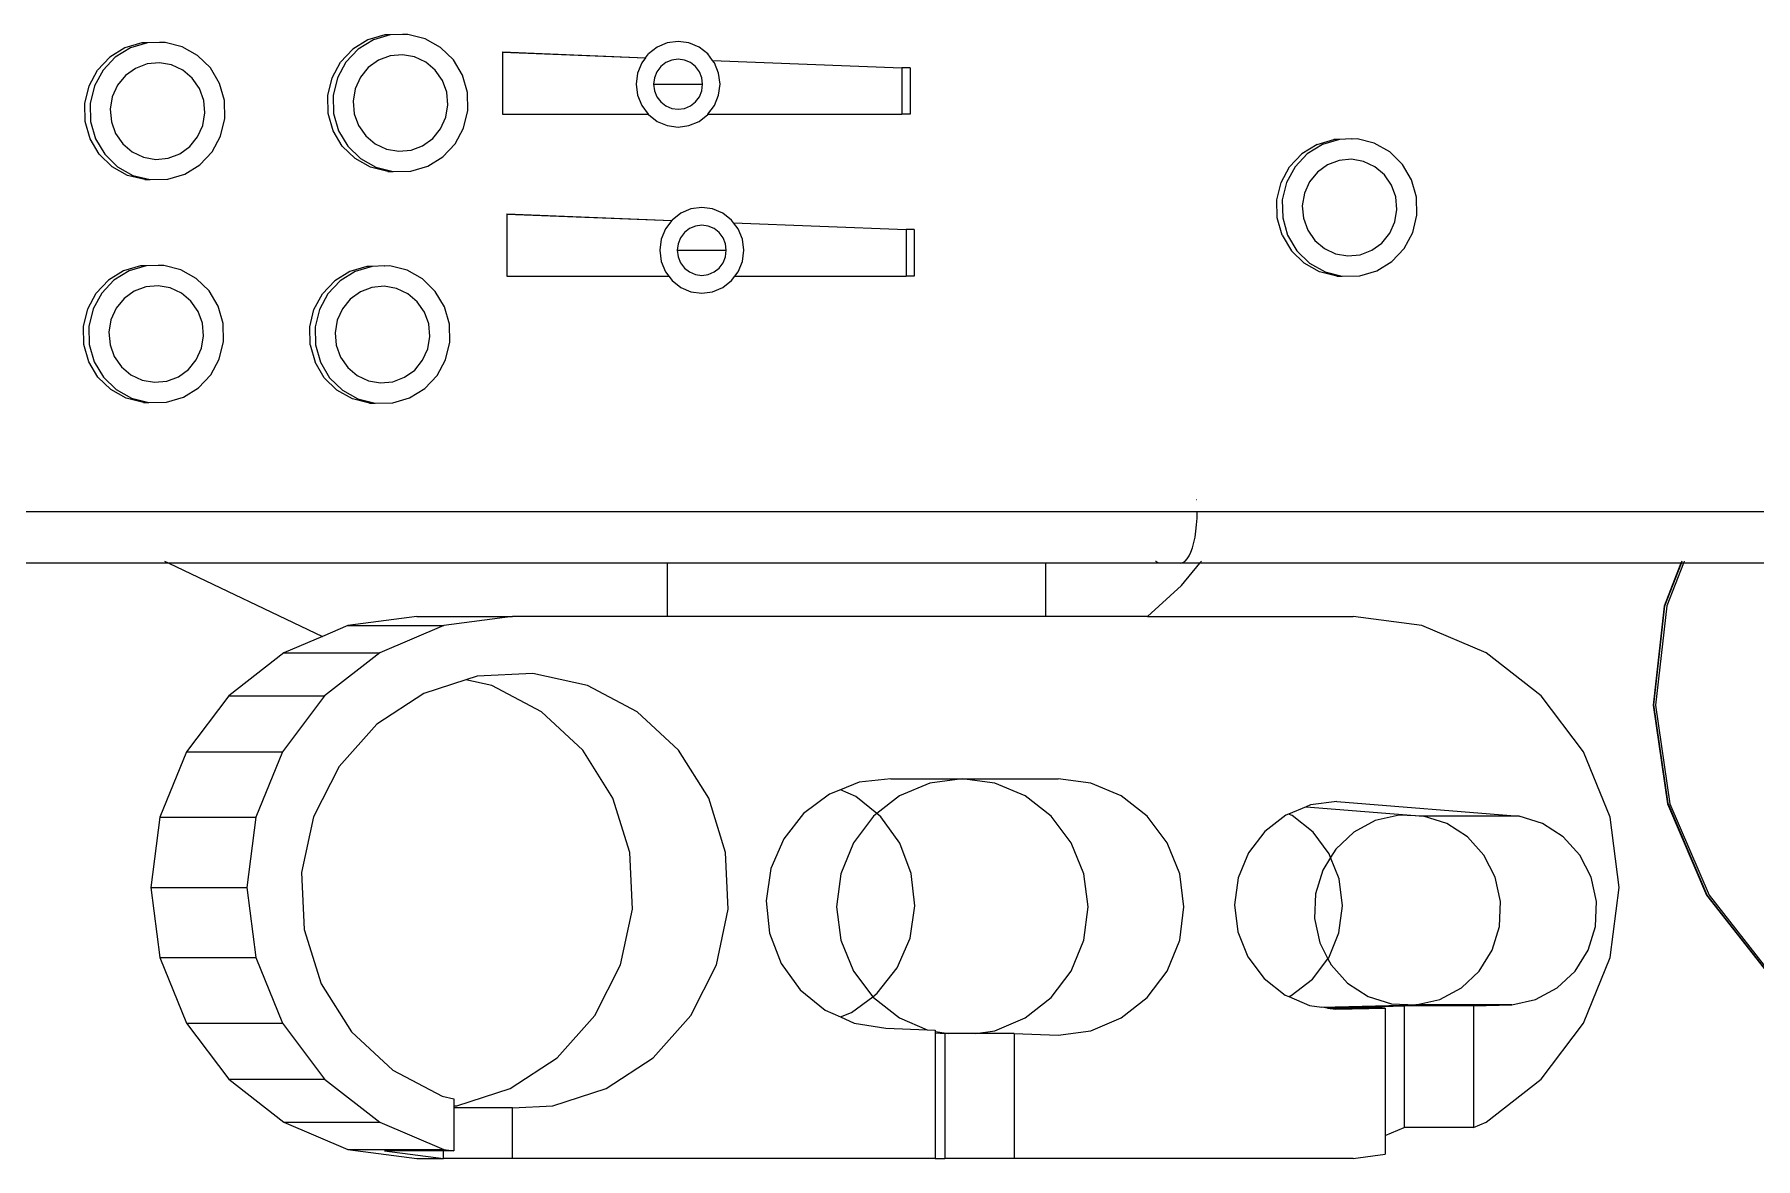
# Model space of a CAD drawing. Header units: millimetres. Extents: x 1380494 to 2061523, y -305664 to -174999.
# Drawn here: x 2014084.4 to 2014307.7, y -276721.2 to -276575.3 of the extents above; entities that cross this region are included whole.
import ezdxf

# ---------------------------------------------------------------- set-up
doc = ezdxf.new("R2010")
doc.units = ezdxf.units.MM
doc.header["$LTSCALE"] = 600
doc.header["$MEASUREMENT"] = 0
doc.layers.add('medical equipment', color=171, linetype='Continuous', lineweight=25)

msp = doc.modelspace()

# ---------------------------------------------------------------- linework, layer by layer
at = {"layer": 'medical equipment'}
for p, q in [((2014098.385, -276576.4175), (2014096.1836, -276577.0689)), ((2014099.0875, -276576.4175), (2014096.8861, -276577.0689)), ((2014099.0875, -276576.4175), (2014098.385, -276576.4175)), ((2014100.6768, -276576.3692), (2014099.0875, -276576.4175)), ((2014100.7311, -276576.3829), (2014100.6768, -276576.3692)), ((2014101.3792, -276576.3692), (2014100.7311, -276576.3829)), ((2014103.6051, -276576.9275), (2014101.3792, -276576.3692)), ((2014127.6992, -276576.0216), (2014125.7381, -276577.2319)), ((2014128.4016, -276576.0216), (2014126.4406, -276577.2319)), ((2014129.9006, -276575.3701), (2014127.6992, -276576.0216)), ((2014130.6031, -276575.3701), (2014128.4016, -276576.0216)), ((2014130.6031, -276575.3701), (2014129.9006, -276575.3701)), ((2014132.1923, -276575.3219), (2014130.6031, -276575.3701)), ((2014132.2467, -276575.3355), (2014132.1923, -276575.3219)), ((2014132.8948, -276575.3219), (2014132.2467, -276575.3355)), ((2014135.1207, -276575.8802), (2014132.8948, -276575.3219)), ((2014137.129, -276577.007), (2014135.1207, -276575.8802)), ((2014166.5164, -276576.4206), (2014165.202, -276576.9758)), ((2014167.9269, -276576.2312), (2014166.5164, -276576.4206)), ((2014169.3374, -276576.4206), (2014167.9269, -276576.2312)), ((2014170.6518, -276576.9758), (2014169.3374, -276576.4206)), ((2014092.6355, -276579.9659), (2014094.2226, -276578.2793)), ((2014094.925, -276578.2793), (2014093.338, -276579.9659)), ((2014096.1836, -276577.0689), (2014094.2226, -276578.2793)), ((2014096.8861, -276577.0689), (2014094.925, -276578.2793)), ((2014100.6479, -276579.0058), (2014099.0503, -276579.1572)), ((2014102.2296, -276579.2813), (2014100.6479, -276579.0058)), ((2014105.6135, -276578.0543), (2014103.6051, -276576.9275)), ((2014107.2674, -276579.6728), (2014105.6135, -276578.0543)), ((2014123.0462, -276580.9667), (2014124.1511, -276578.9186)), ((2014124.8535, -276578.9186), (2014123.7486, -276580.9667)), ((2014124.1511, -276578.9186), (2014125.7381, -276577.2319)), ((2014126.4406, -276577.2319), (2014124.8535, -276578.9186)), ((2014129.061, -276578.6778), (2014127.7516, -276579.6236)), ((2014130.5658, -276578.1099), (2014129.061, -276578.6778)), ((2014132.1635, -276577.9584), (2014130.5658, -276578.1099)), ((2014133.7452, -276578.2339), (2014132.1635, -276577.9584)), ((2014135.203, -276578.9174), (2014133.7452, -276578.2339)), ((2014136.4377, -276579.9625), (2014135.203, -276578.9174)), ((2014138.783, -276578.6255), (2014137.129, -276577.007)), ((2014139.9698, -276580.6254), (2014138.783, -276578.6255)), ((2014145.1729, -276577.6016), (2014145.1729, -276577.6426)), ((2014145.1729, -276577.6016), (2014163.6961, -276578.3604)), ((2014145.1729, -276577.6426), (2014163.6961, -276578.3604)), ((2014145.1729, -276577.6426), (2014145.1729, -276585.6931)), ((2014163.2072, -276579.0101), (2014162.6627, -276580.3506)), ((2014163.6961, -276578.3604), (2014163.2072, -276579.0101)), ((2014163.6961, -276578.3604), (2014164.0733, -276577.8591)), ((2014165.202, -276576.9758), (2014164.0733, -276577.8591)), ((2014166.3344, -276578.9762), (2014165.6748, -276579.4923)), ((2014167.1026, -276578.6517), (2014166.3344, -276578.9762)), ((2014167.9269, -276578.541), (2014167.1026, -276578.6517)), ((2014168.7512, -276578.6517), (2014167.9269, -276578.541)), ((2014169.5194, -276578.9762), (2014168.7512, -276578.6517)), ((2014170.179, -276579.4923), (2014169.5194, -276578.9762)), ((2014171.7806, -276577.8591), (2014170.6518, -276576.9758)), ((2014172.4119, -276578.6981), (2014171.7806, -276577.8591)), ((2014172.4119, -276578.6981), (2014196.9726, -276579.6499)), ((2014172.6466, -276579.0101), (2014172.4119, -276578.6981)), ((2014173.1911, -276580.3506), (2014172.6466, -276579.0101)), ((2014091.5306, -276582.0141), (2014092.6355, -276579.9659)), ((2014093.338, -276579.9659), (2014092.233, -276582.0141)), ((2014096.2361, -276580.6709), (2014095.2113, -276581.9301)), ((2014097.5454, -276579.7252), (2014096.2361, -276580.6709)), ((2014099.0503, -276579.1572), (2014097.5454, -276579.7252)), ((2014103.6875, -276579.9648), (2014102.2296, -276579.2813)), ((2014104.9222, -276581.0098), (2014103.6875, -276579.9648)), ((2014105.8496, -276582.3452), (2014104.9222, -276581.0098)), ((2014108.4542, -276581.6727), (2014107.2674, -276579.6728)), ((2014122.4987, -276583.2367), (2014123.0462, -276580.9667)), ((2014123.7486, -276580.9667), (2014123.2011, -276583.2367)), ((2014126.7269, -276580.8827), (2014126.0566, -276582.3695)), ((2014127.7516, -276579.6236), (2014126.7269, -276580.8827)), ((2014137.3651, -276581.2978), (2014136.4377, -276579.9625)), ((2014137.9221, -276582.8324), (2014137.3651, -276581.2978)), ((2014140.6086, -276582.8704), (2014139.9698, -276580.6254)), ((2014162.6627, -276580.3506), (2014162.477, -276581.7891)), ((2014164.8504, -276580.9484), (2014164.7419, -276581.7891)), ((2014165.1686, -276580.165), (2014164.8504, -276580.9484)), ((2014165.6748, -276579.4923), (2014165.1686, -276580.165)), ((2014170.6852, -276580.165), (2014170.179, -276579.4923)), ((2014171.0034, -276580.9484), (2014170.6852, -276580.165)), ((2014171.1119, -276581.7891), (2014171.0034, -276580.9484)), ((2014173.3768, -276581.7891), (2014173.1911, -276580.3506)), ((2014196.9726, -276579.6499), (2014196.9726, -276585.6931)), ((2014198.0306, -276579.6499), (2014196.9726, -276579.6499)), ((2014198.0306, -276579.6499), (2014198.0306, -276585.6931)), ((2014090.9831, -276584.284), (2014091.5306, -276582.0141)), ((2014092.233, -276582.0141), (2014091.6856, -276584.284)), ((2014094.5411, -276583.4168), (2014094.2709, -276585.0298)), ((2014095.2113, -276581.9301), (2014094.5411, -276583.4168)), ((2014106.4065, -276583.8798), (2014105.8496, -276582.3452)), ((2014109.093, -276583.9177), (2014108.4542, -276581.6727)), ((2014122.546, -276585.5738), (2014122.4987, -276583.2367)), ((2014123.2011, -276583.2367), (2014123.2484, -276585.5738)), ((2014126.0566, -276582.3695), (2014125.7865, -276583.9825)), ((2014138.0705, -276584.4617), (2014137.9221, -276582.8324)), ((2014140.6559, -276585.2075), (2014140.6086, -276582.8704)), ((2014162.477, -276581.7891), (2014162.6627, -276583.2275)), ((2014162.6627, -276583.2275), (2014163.2072, -276584.568)), ((2014164.7419, -276581.7891), (2014164.8504, -276582.6297)), ((2014164.7419, -276581.7891), (2014171.1119, -276581.7891)), ((2014164.8504, -276582.6297), (2014165.1686, -276583.4131)), ((2014165.1686, -276583.4131), (2014165.6748, -276584.0858)), ((2014170.179, -276584.0858), (2014170.6852, -276583.4131)), ((2014170.6852, -276583.4131), (2014171.0034, -276582.6297)), ((2014171.0034, -276582.6297), (2014171.1119, -276581.7891)), ((2014172.6466, -276584.568), (2014173.1911, -276583.2275)), ((2014173.1911, -276583.2275), (2014173.3768, -276581.7891)), ((2014091.0304, -276586.6212), (2014090.9831, -276584.284)), ((2014091.6856, -276584.284), (2014091.7329, -276586.6212)), ((2014094.2709, -276585.0298), (2014094.4194, -276586.6591)), ((2014106.2849, -276587.1221), (2014106.555, -276585.5091)), ((2014106.555, -276585.5091), (2014106.4065, -276583.8798)), ((2014109.1403, -276586.2549), (2014109.093, -276583.9177)), ((2014123.1848, -276587.8188), (2014122.546, -276585.5738)), ((2014123.2484, -276585.5738), (2014123.8873, -276587.8188)), ((2014125.7865, -276583.9825), (2014125.935, -276585.6118)), ((2014125.935, -276585.6118), (2014126.4919, -276587.1464)), ((2014137.8004, -276586.0747), (2014138.0705, -276584.4617)), ((2014140.1084, -276587.4775), (2014140.6559, -276585.2075)), ((2014145.1729, -276585.6931), (2014164.0537, -276585.6931)), ((2014163.2072, -276584.568), (2014164.0537, -276585.6931)), ((2014164.0537, -276585.6931), (2014164.0733, -276585.719)), ((2014164.0733, -276585.719), (2014165.202, -276586.6023)), ((2014165.6748, -276584.0858), (2014166.3344, -276584.602)), ((2014166.3344, -276584.602), (2014167.1026, -276584.9264)), ((2014167.1026, -276584.9264), (2014167.9269, -276585.0371)), ((2014167.9269, -276585.0371), (2014168.7512, -276584.9264)), ((2014168.7512, -276584.9264), (2014169.5194, -276584.602)), ((2014169.5194, -276584.602), (2014170.179, -276584.0858)), ((2014170.6518, -276586.6023), (2014171.7806, -276585.719)), ((2014171.7806, -276585.719), (2014171.8001, -276585.6931)), ((2014171.8001, -276585.6931), (2014172.6466, -276584.568)), ((2014171.8001, -276585.6931), (2014196.9726, -276585.6931)), ((2014198.0306, -276585.6931), (2014196.9726, -276585.6931)), ((2014091.6692, -276588.8662), (2014091.0304, -276586.6212)), ((2014091.7329, -276586.6212), (2014092.3717, -276588.8662)), ((2014094.4194, -276586.6591), (2014094.9763, -276588.1937)), ((2014105.6146, -276588.6088), (2014106.2849, -276587.1221)), ((2014108.5929, -276588.5248), (2014109.1403, -276586.2549)), ((2014124.3716, -276589.8187), (2014123.1848, -276587.8188)), ((2014123.8873, -276587.8188), (2014125.0741, -276589.8187)), ((2014126.4919, -276587.1464), (2014127.4193, -276588.4817)), ((2014136.1054, -276588.8206), (2014137.1302, -276587.5614)), ((2014137.1302, -276587.5614), (2014137.8004, -276586.0747)), ((2014139.0035, -276589.5256), (2014140.1084, -276587.4775)), ((2014165.202, -276586.6023), (2014166.5164, -276587.1575)), ((2014166.5164, -276587.1575), (2014167.9269, -276587.3469)), ((2014167.9269, -276587.3469), (2014169.3374, -276587.1575)), ((2014169.3374, -276587.1575), (2014170.6518, -276586.6023)), ((2014092.856, -276590.8661), (2014091.6692, -276588.8662)), ((2014092.3717, -276588.8662), (2014093.5585, -276590.8661)), ((2014094.9763, -276588.1937), (2014095.9037, -276589.5291)), ((2014095.9037, -276589.5291), (2014097.1385, -276590.5741)), ((2014103.2805, -276590.8137), (2014104.5899, -276589.868)), ((2014104.5899, -276589.868), (2014105.6146, -276588.6088)), ((2014107.488, -276590.5729), (2014108.5929, -276588.5248)), ((2014126.0256, -276591.4372), (2014124.3716, -276589.8187)), ((2014125.0741, -276589.8187), (2014126.728, -276591.4372)), ((2014127.4193, -276588.4817), (2014128.654, -276589.5267)), ((2014128.654, -276589.5267), (2014130.1119, -276590.2103)), ((2014130.1119, -276590.2103), (2014131.6935, -276590.4857)), ((2014133.2912, -276590.3343), (2014134.796, -276589.7664)), ((2014134.796, -276589.7664), (2014136.1054, -276588.8206)), ((2014137.4165, -276591.2123), (2014139.0035, -276589.5256)), ((2014250.8024, -276589.5913), (2014248.8413, -276590.8017)), ((2014251.5048, -276589.5913), (2014249.5438, -276590.8017)), ((2014250.8024, -276589.5913), (2014253.0038, -276588.9399)), ((2014253.7062, -276588.9399), (2014251.5048, -276589.5913)), ((2014253.7062, -276588.9399), (2014253.0038, -276588.9399)), ((2014255.2955, -276588.8916), (2014253.7062, -276588.9399)), ((2014255.3499, -276588.9053), (2014255.2955, -276588.8916)), ((2014255.998, -276588.8916), (2014255.3499, -276588.9053)), ((2014258.2239, -276589.4499), (2014255.998, -276588.8916)), ((2014260.2322, -276590.5767), (2014258.2239, -276589.4499)), ((2014094.51, -276592.4846), (2014092.856, -276590.8661)), ((2014093.5585, -276590.8661), (2014095.2124, -276592.4846)), ((2014096.5183, -276593.6114), (2014094.51, -276592.4846)), ((2014095.2124, -276592.4846), (2014097.2208, -276593.6114)), ((2014097.1385, -276590.5741), (2014098.5963, -276591.2576)), ((2014098.5963, -276591.2576), (2014100.178, -276591.5331)), ((2014100.178, -276591.5331), (2014101.7756, -276591.3817)), ((2014101.7756, -276591.3817), (2014103.2805, -276590.8137)), ((2014103.9398, -276593.47), (2014105.9009, -276592.2596)), ((2014105.9009, -276592.2596), (2014107.488, -276590.5729)), ((2014128.0339, -276592.564), (2014126.0256, -276591.4372)), ((2014126.728, -276591.4372), (2014128.7364, -276592.564)), ((2014131.6935, -276590.4857), (2014133.2912, -276590.3343)), ((2014133.254, -276593.0741), (2014135.4554, -276592.4226)), ((2014135.4554, -276592.4226), (2014137.4165, -276591.2123)), ((2014246.1493, -276594.5365), (2014247.2542, -276592.4884)), ((2014247.9567, -276592.4884), (2014246.8518, -276594.5365)), ((2014247.2542, -276592.4884), (2014248.8413, -276590.8017)), ((2014249.5438, -276590.8017), (2014247.9567, -276592.4884)), ((2014252.1642, -276592.2476), (2014250.8548, -276593.1933)), ((2014253.669, -276591.6796), (2014252.1642, -276592.2476)), ((2014255.2667, -276591.5282), (2014253.669, -276591.6796)), ((2014256.8483, -276591.8037), (2014255.2667, -276591.5282)), ((2014258.3062, -276592.4872), (2014256.8483, -276591.8037)), ((2014259.5409, -276593.5322), (2014258.3062, -276592.4872)), ((2014261.8861, -276592.1952), (2014260.2322, -276590.5767)), ((2014263.073, -276594.1951), (2014261.8861, -276592.1952)), ((2014098.7442, -276594.1697), (2014096.5183, -276593.6114)), ((2014097.2208, -276593.6114), (2014099.4467, -276594.1697)), ((2014098.7442, -276594.1697), (2014099.4467, -276594.1697)), ((2014099.4467, -276594.1697), (2014101.7384, -276594.1214)), ((2014101.7384, -276594.1214), (2014103.9398, -276593.47)), ((2014130.2598, -276593.1223), (2014128.0339, -276592.564)), ((2014128.7364, -276592.564), (2014130.9623, -276593.1223)), ((2014130.2598, -276593.1223), (2014130.9623, -276593.1223)), ((2014130.9623, -276593.1223), (2014133.254, -276593.0741)), ((2014245.6019, -276596.8064), (2014246.1493, -276594.5365)), ((2014246.8518, -276594.5365), (2014246.3043, -276596.8064)), ((2014249.8301, -276594.4525), (2014249.1598, -276595.9392)), ((2014250.8548, -276593.1933), (2014249.8301, -276594.4525)), ((2014260.4683, -276594.8676), (2014259.5409, -276593.5322)), ((2014263.7118, -276596.4401), (2014263.073, -276594.1951)), ((2014245.6492, -276599.1436), (2014245.6019, -276596.8064)), ((2014246.3043, -276596.8064), (2014246.3516, -276599.1436)), ((2014249.1598, -276595.9392), (2014248.8897, -276597.5522)), ((2014261.0252, -276596.4022), (2014260.4683, -276594.8676)), ((2014261.1737, -276598.0315), (2014261.0252, -276596.4022)), ((2014263.7591, -276598.7773), (2014263.7118, -276596.4401)), ((2014145.6987, -276598.6036), (2014167.0997, -276599.474)), ((2014145.6987, -276598.6036), (2014145.6987, -276598.6446)), ((2014145.6987, -276598.6446), (2014167.0997, -276599.474)), ((2014145.6987, -276598.6446), (2014145.6987, -276606.6951)), ((2014168.2768, -276598.5264), (2014167.1481, -276599.4096)), ((2014169.5912, -276597.9712), (2014168.2768, -276598.5264)), ((2014171.0018, -276597.7818), (2014169.5912, -276597.9712)), ((2014172.4123, -276597.9712), (2014171.0018, -276597.7818)), ((2014173.7267, -276598.5264), (2014172.4123, -276597.9712)), ((2014174.8554, -276599.4096), (2014173.7267, -276598.5264)), ((2014246.288, -276601.3886), (2014245.6492, -276599.1436)), ((2014246.3516, -276599.1436), (2014246.9904, -276601.3886)), ((2014248.8897, -276597.5522), (2014249.0382, -276599.1815)), ((2014249.0382, -276599.1815), (2014249.5951, -276600.7161)), ((2014260.9036, -276599.6445), (2014261.1737, -276598.0315)), ((2014263.2116, -276601.0472), (2014263.7591, -276598.7773)), ((2014166.282, -276600.5607), (2014165.7376, -276601.9011)), ((2014167.0997, -276599.474), (2014166.282, -276600.5607)), ((2014167.0997, -276599.474), (2014167.1481, -276599.4096)), ((2014168.7496, -276601.0429), (2014168.2435, -276601.7156)), ((2014169.4093, -276600.5267), (2014168.7496, -276601.0429)), ((2014170.1774, -276600.2022), (2014169.4093, -276600.5267)), ((2014171.0018, -276600.0915), (2014170.1774, -276600.2022)), ((2014171.8261, -276600.2022), (2014171.0018, -276600.0915)), ((2014172.5942, -276600.5267), (2014171.8261, -276600.2022)), ((2014173.2539, -276601.0429), (2014172.5942, -276600.5267)), ((2014173.76, -276601.7156), (2014173.2539, -276601.0429)), ((2014175.1382, -276599.7855), (2014174.8554, -276599.4096)), ((2014175.1382, -276599.7855), (2014197.4985, -276600.652)), ((2014175.7215, -276600.5607), (2014175.1382, -276599.7855)), ((2014176.2659, -276601.9011), (2014175.7215, -276600.5607)), ((2014197.4985, -276600.652), (2014197.4985, -276606.6951)), ((2014198.5564, -276600.652), (2014197.4985, -276600.652)), ((2014198.5564, -276600.652), (2014198.5564, -276606.6951)), ((2014246.288, -276601.3886), (2014247.4748, -276603.3885)), ((2014246.9904, -276601.3886), (2014248.1773, -276603.3885)), ((2014249.5951, -276600.7161), (2014250.5225, -276602.0515)), ((2014259.2086, -276602.3904), (2014260.2333, -276601.1312)), ((2014260.2333, -276601.1312), (2014260.9036, -276599.6445)), ((2014262.1067, -276603.0953), (2014263.2116, -276601.0472)), ((2014165.7376, -276601.9011), (2014165.5519, -276603.3396)), ((2014165.5519, -276603.3396), (2014165.7376, -276604.7781)), ((2014167.9253, -276602.4989), (2014167.8168, -276603.3396)), ((2014167.8168, -276603.3396), (2014167.9253, -276604.1802)), ((2014167.8168, -276603.3396), (2014174.1867, -276603.3396)), ((2014168.2435, -276601.7156), (2014167.9253, -276602.4989)), ((2014174.0782, -276602.4989), (2014173.76, -276601.7156)), ((2014174.1867, -276603.3396), (2014174.0782, -276602.4989)), ((2014174.0782, -276604.1802), (2014174.1867, -276603.3396)), ((2014176.4516, -276603.3396), (2014176.2659, -276601.9011)), ((2014176.2659, -276604.7781), (2014176.4516, -276603.3396)), ((2014249.1287, -276605.007), (2014247.4748, -276603.3885)), ((2014248.1773, -276603.3885), (2014249.8312, -276605.007)), ((2014250.5225, -276602.0515), (2014251.7572, -276603.0965)), ((2014251.7572, -276603.0965), (2014253.2151, -276603.78)), ((2014256.3944, -276603.9041), (2014257.8992, -276603.3361)), ((2014257.8992, -276603.3361), (2014259.2086, -276602.3904)), ((2014260.5196, -276604.782), (2014262.1067, -276603.0953)), ((2014098.2121, -276605.3448), (2014096.0106, -276605.9962)), ((2014098.9145, -276605.3448), (2014096.7131, -276605.9962)), ((2014098.9145, -276605.3448), (2014098.2121, -276605.3448)), ((2014100.5038, -276605.2965), (2014098.9145, -276605.3448)), ((2014100.5582, -276605.3102), (2014100.5038, -276605.2965)), ((2014101.2063, -276605.2965), (2014100.5582, -276605.3102)), ((2014103.4321, -276605.8548), (2014101.2063, -276605.2965)), ((2014105.4405, -276606.9816), (2014103.4321, -276605.8548)), ((2014127.5579, -276605.4221), (2014125.3565, -276606.0736)), ((2014128.2604, -276605.4221), (2014126.059, -276606.0736)), ((2014128.2604, -276605.4221), (2014127.5579, -276605.4221)), ((2014129.8497, -276605.3739), (2014128.2604, -276605.4221)), ((2014129.904, -276605.3876), (2014129.8497, -276605.3739)), ((2014130.5521, -276605.3739), (2014129.904, -276605.3876)), ((2014132.778, -276605.9322), (2014130.5521, -276605.3739)), ((2014165.7376, -276604.7781), (2014166.282, -276606.1185)), ((2014167.9253, -276604.1802), (2014168.2435, -276604.9636)), ((2014168.2435, -276604.9636), (2014168.7496, -276605.6363)), ((2014168.7496, -276605.6363), (2014169.4093, -276606.1525)), ((2014172.5942, -276606.1525), (2014173.2539, -276605.6363)), ((2014173.2539, -276605.6363), (2014173.76, -276604.9636)), ((2014173.76, -276604.9636), (2014174.0782, -276604.1802)), ((2014175.7215, -276606.1185), (2014176.2659, -276604.7781)), ((2014251.1371, -276606.1338), (2014249.1287, -276605.007)), ((2014249.8312, -276605.007), (2014251.8395, -276606.1338)), ((2014253.2151, -276603.78), (2014254.7967, -276604.0555)), ((2014254.7967, -276604.0555), (2014256.3944, -276603.9041)), ((2014258.5586, -276605.9924), (2014260.5196, -276604.782)), ((2014092.4625, -276608.8933), (2014094.0496, -276607.2066)), ((2014094.752, -276607.2066), (2014093.165, -276608.8933)), ((2014096.0106, -276605.9962), (2014094.0496, -276607.2066)), ((2014096.7131, -276605.9962), (2014094.752, -276607.2066)), ((2014098.8773, -276608.0845), (2014097.3725, -276608.6525)), ((2014100.475, -276607.9331), (2014098.8773, -276608.0845)), ((2014102.0566, -276608.2086), (2014100.475, -276607.9331)), ((2014107.0944, -276608.6001), (2014105.4405, -276606.9816)), ((2014121.8084, -276608.9706), (2014123.3954, -276607.2839)), ((2014124.0979, -276607.2839), (2014122.5108, -276608.9706)), ((2014125.3565, -276606.0736), (2014123.3954, -276607.2839)), ((2014126.059, -276606.0736), (2014124.0979, -276607.2839)), ((2014129.8208, -276608.0105), (2014128.2231, -276608.1619)), ((2014131.4025, -276608.2859), (2014129.8208, -276608.0105)), ((2014134.7863, -276607.059), (2014132.778, -276605.9322)), ((2014136.4403, -276608.6775), (2014134.7863, -276607.059)), ((2014145.6987, -276606.6951), (2014166.7159, -276606.6951)), ((2014166.282, -276606.1185), (2014166.7159, -276606.6951)), ((2014166.7159, -276606.6951), (2014167.1481, -276607.2696)), ((2014167.1481, -276607.2696), (2014168.2768, -276608.1528)), ((2014168.2768, -276608.1528), (2014169.5912, -276608.708)), ((2014169.4093, -276606.1525), (2014170.1774, -276606.477)), ((2014170.1774, -276606.477), (2014171.0018, -276606.5876)), ((2014171.0018, -276606.5876), (2014171.8261, -276606.477)), ((2014171.8261, -276606.477), (2014172.5942, -276606.1525)), ((2014172.4123, -276608.708), (2014173.7267, -276608.1528)), ((2014173.7267, -276608.1528), (2014174.8554, -276607.2696)), ((2014174.8554, -276607.2696), (2014175.2876, -276606.6951)), ((2014175.2876, -276606.6951), (2014175.7215, -276606.1185)), ((2014175.2876, -276606.6951), (2014197.4985, -276606.6951)), ((2014198.5564, -276606.6951), (2014197.4985, -276606.6951)), ((2014253.363, -276606.6921), (2014251.1371, -276606.1338)), ((2014251.8395, -276606.1338), (2014254.0654, -276606.6921)), ((2014253.363, -276606.6921), (2014254.0654, -276606.6921)), ((2014254.0654, -276606.6921), (2014256.3572, -276606.6438)), ((2014256.3572, -276606.6438), (2014258.5586, -276605.9924)), ((2014091.3576, -276610.9414), (2014092.4625, -276608.8933)), ((2014093.165, -276608.8933), (2014092.0601, -276610.9414)), ((2014096.0631, -276609.5983), (2014095.0383, -276610.8574)), ((2014097.3725, -276608.6525), (2014096.0631, -276609.5983)), ((2014103.5145, -276608.8921), (2014102.0566, -276608.2086)), ((2014104.7492, -276609.9371), (2014103.5145, -276608.8921)), ((2014105.6766, -276611.2725), (2014104.7492, -276609.9371)), ((2014108.2813, -276610.6), (2014107.0944, -276608.6001)), ((2014120.7035, -276611.0188), (2014121.8084, -276608.9706)), ((2014122.5108, -276608.9706), (2014121.4059, -276611.0188)), ((2014125.4089, -276609.6756), (2014124.3842, -276610.9348)), ((2014126.7183, -276608.7299), (2014125.4089, -276609.6756)), ((2014128.2231, -276608.1619), (2014126.7183, -276608.7299)), ((2014132.8603, -276608.9695), (2014131.4025, -276608.2859)), ((2014134.095, -276610.0145), (2014132.8603, -276608.9695)), ((2014135.0225, -276611.3498), (2014134.095, -276610.0145)), ((2014137.6271, -276610.6774), (2014136.4403, -276608.6775)), ((2014169.5912, -276608.708), (2014171.0018, -276608.8974)), ((2014171.0018, -276608.8974), (2014172.4123, -276608.708)), ((2014090.8101, -276613.2114), (2014091.3576, -276610.9414)), ((2014092.0601, -276610.9414), (2014091.5126, -276613.2114)), ((2014094.3681, -276612.3441), (2014094.098, -276613.9571)), ((2014095.0383, -276610.8574), (2014094.3681, -276612.3441)), ((2014106.2335, -276612.8071), (2014105.6766, -276611.2725)), ((2014108.9201, -276612.845), (2014108.2813, -276610.6)), ((2014120.156, -276613.2887), (2014120.7035, -276611.0188)), ((2014121.4059, -276611.0188), (2014120.8585, -276613.2887)), ((2014123.7139, -276612.4215), (2014123.4438, -276614.0345)), ((2014124.3842, -276610.9348), (2014123.7139, -276612.4215)), ((2014135.5794, -276612.8845), (2014135.0225, -276611.3498)), ((2014138.2659, -276612.9224), (2014137.6271, -276610.6774)), ((2014090.8574, -276615.5485), (2014090.8101, -276613.2114)), ((2014091.5126, -276613.2114), (2014091.5599, -276615.5485)), ((2014094.098, -276613.9571), (2014094.2464, -276615.5864)), ((2014106.1119, -276616.0494), (2014106.382, -276614.4364)), ((2014106.382, -276614.4364), (2014106.2335, -276612.8071)), ((2014108.9674, -276615.1822), (2014108.9201, -276612.845)), ((2014120.2033, -276615.6259), (2014120.156, -276613.2887)), ((2014120.8585, -276613.2887), (2014120.9057, -276615.6259)), ((2014123.4438, -276614.0345), (2014123.5923, -276615.6638)), ((2014135.4577, -276616.1268), (2014135.7278, -276614.5138)), ((2014135.7278, -276614.5138), (2014135.5794, -276612.8845)), ((2014138.3132, -276615.2595), (2014138.2659, -276612.9224)), ((2014091.4963, -276617.7935), (2014090.8574, -276615.5485)), ((2014091.5599, -276615.5485), (2014092.1987, -276617.7935)), ((2014094.2464, -276615.5864), (2014094.8034, -276617.1211)), ((2014105.4416, -276617.5361), (2014106.1119, -276616.0494)), ((2014108.4199, -276617.4521), (2014108.9674, -276615.1822)), ((2014120.2033, -276615.6259), (2014120.8421, -276617.8709)), ((2014120.9057, -276615.6259), (2014121.5446, -276617.8709)), ((2014123.5923, -276615.6638), (2014124.1492, -276617.1984)), ((2014134.7875, -276617.6135), (2014135.4577, -276616.1268)), ((2014137.7658, -276617.5295), (2014138.3132, -276615.2595)), ((2014092.6831, -276619.7934), (2014091.4963, -276617.7935)), ((2014092.1987, -276617.7935), (2014093.3855, -276619.7934)), ((2014094.8034, -276617.1211), (2014095.7308, -276618.4564)), ((2014095.7308, -276618.4564), (2014096.9655, -276619.5014)), ((2014103.1075, -276619.741), (2014104.4169, -276618.7953)), ((2014104.4169, -276618.7953), (2014105.4416, -276617.5361)), ((2014107.315, -276619.5003), (2014108.4199, -276617.4521)), ((2014122.0289, -276619.8708), (2014120.8421, -276617.8709)), ((2014121.5446, -276617.8709), (2014122.7314, -276619.8708)), ((2014124.1492, -276617.1984), (2014125.0766, -276618.5338)), ((2014125.0766, -276618.5338), (2014126.3113, -276619.5788)), ((2014132.4533, -276619.8184), (2014133.7627, -276618.8726)), ((2014133.7627, -276618.8726), (2014134.7875, -276617.6135)), ((2014136.6608, -276619.5776), (2014137.7658, -276617.5295)), ((2014094.337, -276621.4119), (2014092.6831, -276619.7934)), ((2014093.3855, -276619.7934), (2014095.0395, -276621.4119)), ((2014096.3454, -276622.5387), (2014094.337, -276621.4119)), ((2014095.0395, -276621.4119), (2014097.0478, -276622.5387)), ((2014096.9655, -276619.5014), (2014098.4233, -276620.1849)), ((2014098.4233, -276620.1849), (2014100.005, -276620.4604)), ((2014100.005, -276620.4604), (2014101.6027, -276620.309)), ((2014101.6027, -276620.309), (2014103.1075, -276619.741)), ((2014103.7669, -276622.3973), (2014105.7279, -276621.1869)), ((2014105.7279, -276621.1869), (2014107.315, -276619.5003)), ((2014123.6829, -276621.4893), (2014122.0289, -276619.8708)), ((2014122.7314, -276619.8708), (2014124.3853, -276621.4893)), ((2014125.6912, -276622.616), (2014123.6829, -276621.4893)), ((2014124.3853, -276621.4893), (2014126.3937, -276622.616)), ((2014126.3113, -276619.5788), (2014127.7692, -276620.2623)), ((2014127.7692, -276620.2623), (2014129.3509, -276620.5378)), ((2014129.3509, -276620.5378), (2014130.9485, -276620.3864)), ((2014130.9485, -276620.3864), (2014132.4533, -276619.8184)), ((2014133.1127, -276622.4747), (2014135.0738, -276621.2643)), ((2014135.0738, -276621.2643), (2014136.6608, -276619.5776)), ((2014098.5713, -276623.097), (2014096.3454, -276622.5387)), ((2014097.0478, -276622.5387), (2014099.2737, -276623.097)), ((2014098.5713, -276623.097), (2014099.2737, -276623.097)), ((2014099.2737, -276623.097), (2014101.5654, -276623.0488)), ((2014101.5654, -276623.0488), (2014103.7669, -276622.3973)), ((2014127.9171, -276623.1744), (2014125.6912, -276622.616)), ((2014126.3937, -276622.616), (2014128.6196, -276623.1744)), ((2014127.9171, -276623.1744), (2014128.6196, -276623.1744)), ((2014128.6196, -276623.1744), (2014130.9113, -276623.1261)), ((2014130.9113, -276623.1261), (2014133.1127, -276622.4747)), ((2014235.1715, -276635.7117), (2014235.1307, -276635.7117)), ((2014076.2979, -276637.2354), (2014235.2629, -276637.2354)), ((2014235.1019, -276639.7707), (2014235.1909, -276638.9495)), ((2014235.1909, -276638.9495), (2014235.2448, -276638.0997)), ((2014235.2448, -276638.0997), (2014235.2629, -276637.2354)), ((2014235.2629, -276637.2354), (2014394.2279, -276637.2354)), ((2014234.643, -276641.929), (2014234.8257, -276641.273)), ((2014234.8257, -276641.273), (2014234.9795, -276640.5496)), ((2014234.9795, -276640.5496), (2014235.1019, -276639.7707)), ((2014101.3295, -276643.6794), (2014101.713, -276643.862)), ((2014229.8527, -276643.6794), (2014229.8945, -276643.6794)), ((2014229.8945, -276643.6794), (2014230.1493, -276643.862)), ((2014233.1382, -276643.9338), (2014233.4171, -276643.862)), ((2014233.4171, -276643.862), (2014233.6906, -276643.6794)), ((2014233.6906, -276643.6794), (2014233.9542, -276643.3891)), ((2014233.9542, -276643.3891), (2014234.2036, -276642.9959)), ((2014234.2036, -276642.9959), (2014234.4344, -276642.5065)), ((2014234.4344, -276642.5065), (2014234.643, -276641.929)), ((2014235.6579, -276643.8618), (2014235.8084, -276643.6792)), ((2014298.1096, -276643.6753), (2014298.0389, -276643.8572)), ((2014298.1146, -276643.8572), (2014298.1853, -276643.6753)), ((2014298.4322, -276643.6753), (2014298.3614, -276643.8571)), ((2014101.8639, -276643.9338), (2014073.9208, -276643.9338)), ((2014101.8639, -276643.9338), (2014121.8177, -276653.4353)), ((2014166.5203, -276643.9338), (2014101.8639, -276643.9338)), ((2014215.5751, -276643.9338), (2014166.5203, -276643.9338)), ((2014166.5203, -276643.9338), (2014166.5203, -276650.8443)), ((2014215.5751, -276643.9338), (2014215.5751, -276650.8443)), ((2014233.1382, -276643.9338), (2014215.5751, -276643.9338)), ((2014235.5988, -276643.9336), (2014233.1382, -276643.9338)), ((2014233.223, -276646.8173), (2014235.5988, -276643.9336)), ((2014298.0112, -276643.9283), (2014235.5988, -276643.9336)), ((2014298.0112, -276643.9283), (2014295.8456, -276649.498)), ((2014295.9344, -276649.4643), (2014298.0869, -276643.9283)), ((2014298.3338, -276643.9283), (2014296.1708, -276649.4911)), ((2014298.0869, -276643.9283), (2014298.0112, -276643.9283)), ((2014298.3338, -276643.9283), (2014298.0869, -276643.9283)), ((2014389.0076, -276643.9205), (2014298.3338, -276643.9283)), ((2014228.8172, -276650.8443), (2014233.223, -276646.8173)), ((2014295.8456, -276649.498), (2014294.3871, -276662.3692)), ((2014294.4759, -276662.3355), (2014295.9344, -276649.4643)), ((2014296.1708, -276649.4911), (2014294.7123, -276662.3623)), ((2014125.1136, -276652.043), (2014121.8177, -276653.4353)), ((2014134.0418, -276650.8443), (2014125.1136, -276652.043)), ((2014125.1136, -276652.043), (2014137.5441, -276652.043)), ((2014137.5441, -276652.043), (2014129.2244, -276655.5574)), ((2014134.0418, -276650.8443), (2014146.4723, -276650.8443)), ((2014146.4723, -276650.8443), (2014137.5441, -276652.043)), ((2014166.5203, -276650.8443), (2014146.4723, -276650.8443)), ((2014215.5751, -276650.8443), (2014166.5203, -276650.8443)), ((2014228.8172, -276650.8443), (2014215.5751, -276650.8443)), ((2014228.8172, -276650.8443), (2014255.4893, -276650.8443)), ((2014264.4175, -276652.043), (2014255.4893, -276650.8443)), ((2014272.7373, -276655.5574), (2014264.4175, -276652.043)), ((2014121.8177, -276653.4353), (2014116.7939, -276655.5574)), ((2014116.7939, -276655.5574), (2014109.6495, -276661.148)), ((2014116.7939, -276655.5574), (2014129.2244, -276655.5574)), ((2014129.2244, -276655.5574), (2014122.08, -276661.148)), ((2014279.8816, -276661.148), (2014272.7373, -276655.5574)), ((2014140.3795, -276659.0804), (2014134.9516, -276660.8448)), ((2014141.8587, -276658.5996), (2014140.3795, -276659.0804)), ((2014143.7523, -276659.8317), (2014140.3795, -276659.0804)), ((2014149.1003, -276658.2541), (2014141.8587, -276658.5996)), ((2014156.1828, -276659.8317), (2014149.1003, -276658.2541)), ((2014109.6495, -276661.148), (2014104.1675, -276668.4338)), ((2014109.6495, -276661.148), (2014122.08, -276661.148)), ((2014122.08, -276661.148), (2014116.598, -276668.4338)), ((2014134.9516, -276660.8448), (2014128.8496, -276664.8365)), ((2014150.1931, -276663.2249), (2014143.7523, -276659.8317)), ((2014162.6236, -276663.2249), (2014156.1828, -276659.8317)), ((2014285.3636, -276668.4338), (2014279.8816, -276661.148)), ((2014155.5533, -276668.2026), (2014150.1931, -276663.2249)), ((2014167.9838, -276668.2026), (2014162.6236, -276663.2249)), ((2014294.3871, -276662.3692), (2014296.259, -276675.1736)), ((2014296.3478, -276675.1399), (2014294.4759, -276662.3355)), ((2014294.7123, -276662.3623), (2014296.5842, -276675.1667)), ((2014128.8496, -276664.8365), (2014123.9686, -276670.3028)), ((2014104.1675, -276668.4338), (2014100.7213, -276676.9184)), ((2014104.1675, -276668.4338), (2014116.598, -276668.4338)), ((2014116.598, -276668.4338), (2014113.1518, -276676.9184)), ((2014159.4675, -276674.4254), (2014155.5533, -276668.2026)), ((2014171.898, -276674.4254), (2014167.9838, -276668.2026)), ((2014288.8098, -276676.9184), (2014285.3636, -276668.4338)), ((2014123.9686, -276670.3028), (2014120.6412, -276676.8712)), ((2014191.4115, -276672.3686), (2014188.9783, -276673.3375)), ((2014195.5288, -276671.9028), (2014191.4115, -276672.3686)), ((2014195.5288, -276671.9028), (2014204.795, -276671.9028)), ((2014200.5713, -276672.4699), (2014196.6353, -276674.1325)), ((2014204.795, -276671.9028), (2014200.5713, -276672.4699)), ((2014209.0188, -276672.4699), (2014204.795, -276671.9028)), ((2014204.795, -276671.9028), (2014217.2256, -276671.9028)), ((2014212.9548, -276674.1325), (2014209.0188, -276672.4699)), ((2014221.4493, -276672.4699), (2014217.2256, -276671.9028)), ((2014225.3853, -276674.1325), (2014221.4493, -276672.4699)), ((2014161.6691, -276681.4694), (2014159.4675, -276674.4254)), ((2014174.0996, -276681.4694), (2014171.898, -276674.4254)), ((2014187.5527, -276673.9052), (2014184.2153, -276676.408)), ((2014188.9783, -276673.3375), (2014187.5527, -276673.9052)), ((2014190.9876, -276674.2357), (2014188.9783, -276673.3375)), ((2014193.6875, -276676.4392), (2014190.9876, -276674.2357)), ((2014196.6353, -276674.1325), (2014193.6875, -276676.4392)), ((2014216.3346, -276676.7773), (2014212.9548, -276674.1325)), ((2014228.7652, -276676.7773), (2014225.3853, -276674.1325)), ((2014253.3956, -276674.8504), (2014249.9707, -276675.2919)), ((2014253.3956, -276674.8504), (2014277.0422, -276676.7745)), ((2014100.7213, -276676.9184), (2014099.5459, -276686.0234)), ((2014100.7213, -276676.9184), (2014113.1518, -276676.9184)), ((2014113.1518, -276676.9184), (2014111.9764, -276686.0234)), ((2014120.6412, -276676.8712), (2014119.0943, -276684.094)), ((2014184.2153, -276676.408), (2014181.6269, -276679.7064)), ((2014193.2554, -276676.7773), (2014190.662, -276680.2241)), ((2014193.6875, -276676.4392), (2014193.2554, -276676.7773)), ((2014194.222, -276676.8754), (2014193.6875, -276676.4392)), ((2014196.6761, -276680.2788), (2014194.222, -276676.8754)), ((2014218.9281, -276680.2241), (2014216.3346, -276676.7773)), ((2014231.3586, -276680.2241), (2014228.7652, -276676.7773)), ((2014246.7746, -276676.6224), (2014244.025, -276678.7511)), ((2014247.0948, -276676.4891), (2014246.7746, -276676.6224)), ((2014249.3854, -276675.5355), (2014247.0948, -276676.4891)), ((2014247.5678, -276676.6918), (2014247.0948, -276676.4891)), ((2014250.2958, -276678.8493), (2014247.5678, -276676.6918)), ((2014249.9707, -276675.2919), (2014249.3854, -276675.5355)), ((2014249.3854, -276675.5355), (2014264.6117, -276676.7745)), ((2014258.3627, -276677.3509), (2014255.5603, -276678.8493)), ((2014261.45, -276676.6432), (2014258.3627, -276677.3509)), ((2014264.6117, -276676.7745), (2014261.45, -276676.6432)), ((2014277.0422, -276676.7745), (2014264.6117, -276676.7745)), ((2014267.6323, -276677.7359), (2014264.6117, -276676.7745)), ((2014280.0628, -276677.7359), (2014277.0422, -276676.7745)), ((2014289.9852, -276686.0234), (2014288.8098, -276676.9184)), ((2014296.259, -276675.1736), (2014301.3337, -276687.0385)), ((2014301.4225, -276687.0048), (2014296.3478, -276675.1399)), ((2014296.5842, -276675.1667), (2014301.659, -276687.0316)), ((2014244.025, -276678.7511), (2014241.9094, -276681.533)), ((2014252.3832, -276681.6533), (2014250.2958, -276678.8493)), ((2014255.5603, -276678.8493), (2014253.2336, -276681.0364)), ((2014270.306, -276679.4617), (2014267.6323, -276677.7359)), ((2014272.4506, -276681.8345), (2014270.306, -276679.4617)), ((2014282.7365, -276679.4617), (2014280.0628, -276677.7359)), ((2014284.8811, -276681.8345), (2014282.7365, -276679.4617)), ((2014162.0079, -276688.8543), (2014161.6691, -276681.4694)), ((2014174.4384, -276688.8543), (2014174.0996, -276681.4694)), ((2014181.6269, -276679.7064), (2014179.9638, -276683.5756)), ((2014190.662, -276680.2241), (2014189.0317, -276684.238)), ((2014198.1829, -276684.2141), (2014196.6761, -276680.2788)), ((2014220.5584, -276684.238), (2014218.9281, -276680.2241)), ((2014232.9889, -276684.238), (2014231.3586, -276680.2241)), ((2014241.9094, -276681.533), (2014240.5719, -276684.7786)), ((2014252.5665, -276682.1113), (2014252.3832, -276681.6533)), ((2014253.2336, -276681.0364), (2014252.5665, -276682.1113)), ((2014179.9638, -276683.5756), (2014179.3393, -276687.7519)), ((2014251.5412, -276683.763), (2014250.5986, -276686.8435)), ((2014252.5665, -276682.1113), (2014251.5412, -276683.763)), ((2014253.6878, -276684.9128), (2014252.5665, -276682.1113)), ((2014273.9199, -276684.6924), (2014272.4506, -276681.8345)), ((2014286.3504, -276684.6924), (2014284.8811, -276681.8345)), ((2014099.5459, -276686.0234), (2014100.7213, -276695.1284)), ((2014099.5459, -276686.0234), (2014111.9764, -276686.0234)), ((2014111.9764, -276686.0234), (2014113.1518, -276695.1284)), ((2014119.0943, -276684.094), (2014119.4331, -276691.479)), ((2014189.0317, -276684.238), (2014188.4756, -276688.5454)), ((2014198.6397, -276688.4129), (2014198.1829, -276684.2141)), ((2014221.1145, -276688.5454), (2014220.5584, -276684.238)), ((2014233.545, -276688.5454), (2014232.9889, -276684.238)), ((2014240.5719, -276684.7786), (2014240.1037, -276688.2666)), ((2014254.1208, -276688.4055), (2014253.6878, -276684.9128)), ((2014274.6138, -276687.8408), (2014273.9199, -276684.6924)), ((2014287.0444, -276687.8408), (2014286.3504, -276684.6924)), ((2014288.8098, -276695.1284), (2014289.9852, -276686.0234)), ((2014179.3393, -276687.7519), (2014179.796, -276691.9508)), ((2014198.0152, -276692.5893), (2014198.6397, -276688.4129)), ((2014240.1037, -276688.2666), (2014240.5367, -276691.7593)), ((2014250.5986, -276686.8435), (2014250.4698, -276690.0678)), ((2014253.6525, -276691.8935), (2014254.1208, -276688.4055)), ((2014274.4851, -276691.0651), (2014274.6138, -276687.8408)), ((2014286.9156, -276691.0651), (2014287.0444, -276687.8408)), ((2014301.3337, -276687.0385), (2014309.2654, -276697.1555)), ((2014309.3542, -276697.1218), (2014301.4225, -276687.0048)), ((2014301.659, -276687.0316), (2014309.5907, -276697.1486)), ((2014160.4609, -276696.0771), (2014162.0079, -276688.8543)), ((2014172.8914, -276696.0771), (2014174.4384, -276688.8543)), ((2014188.4756, -276688.5454), (2014189.0317, -276692.8529)), ((2014220.5584, -276692.8529), (2014221.1145, -276688.5454)), ((2014232.9889, -276692.8529), (2014233.545, -276688.5454)), ((2014250.4698, -276690.0678), (2014251.1638, -276693.2162)), ((2014119.4331, -276691.479), (2014121.6346, -276698.5229)), ((2014179.796, -276691.9508), (2014181.3028, -276695.886)), ((2014189.0317, -276692.8529), (2014190.662, -276696.8667)), ((2014196.3521, -276696.4585), (2014198.0152, -276692.5893)), ((2014218.9281, -276696.8667), (2014220.5584, -276692.8529)), ((2014231.3586, -276696.8667), (2014232.9889, -276692.8529)), ((2014240.5367, -276691.7593), (2014241.8413, -276695.0187)), ((2014252.3151, -276695.139), (2014253.6525, -276691.8935)), ((2014273.5424, -276694.1456), (2014274.4851, -276691.0651)), ((2014285.9729, -276694.1456), (2014286.9156, -276691.0651)), ((2014100.7213, -276695.1284), (2014104.1675, -276703.6129)), ((2014100.7213, -276695.1284), (2014113.1518, -276695.1284)), ((2014113.1518, -276695.1284), (2014116.598, -276703.6129)), ((2014241.8413, -276695.0187), (2014243.9287, -276697.8227)), ((2014251.1638, -276693.2162), (2014252.218, -276695.2667)), ((2014252.218, -276695.2667), (2014252.3151, -276695.139)), ((2014271.8501, -276696.8722), (2014273.5424, -276694.1456)), ((2014284.2806, -276696.8722), (2014285.9729, -276694.1456)), ((2014285.3636, -276703.6129), (2014288.8098, -276695.1284)), ((2014157.1335, -276702.6455), (2014160.4609, -276696.0771)), ((2014169.5641, -276702.6455), (2014172.8914, -276696.0771)), ((2014181.3028, -276695.886), (2014183.757, -276699.2895)), ((2014190.662, -276696.8667), (2014193.171, -276700.2013)), ((2014193.7636, -276699.7569), (2014196.3521, -276696.4585)), ((2014216.3346, -276700.3135), (2014218.9281, -276696.8667)), ((2014228.7652, -276700.3135), (2014231.3586, -276696.8667)), ((2014250.1995, -276697.9209), (2014252.218, -276695.2667)), ((2014252.218, -276695.2667), (2014252.6331, -276696.0741)), ((2014252.6331, -276696.0741), (2014254.7777, -276698.4469)), ((2014269.5234, -276699.0593), (2014271.8501, -276696.8722)), ((2014281.9539, -276699.0593), (2014284.2806, -276696.8722)), ((2014121.6346, -276698.5229), (2014125.5489, -276704.7457)), ((2014183.757, -276699.2895), (2014186.9914, -276701.9292)), ((2014243.9287, -276697.8227), (2014246.6566, -276699.9802)), ((2014247.4499, -276700.0497), (2014250.1995, -276697.9209)), ((2014254.7777, -276698.4469), (2014257.4514, -276700.1727)), ((2014266.7209, -276700.5577), (2014269.5234, -276699.0593)), ((2014279.1515, -276700.5577), (2014281.9539, -276699.0593)), ((2014190.4263, -276702.2597), (2014193.171, -276700.2013)), ((2014193.171, -276700.2013), (2014193.7636, -276699.7569)), ((2014193.171, -276700.2013), (2014193.2554, -276700.3135)), ((2014193.2554, -276700.3135), (2014196.6353, -276702.9584)), ((2014212.9548, -276702.9584), (2014216.3346, -276700.3135)), ((2014225.3853, -276702.9584), (2014228.7652, -276700.3135)), ((2014246.6566, -276699.9802), (2014247.1297, -276700.183)), ((2014247.1297, -276700.183), (2014247.4499, -276700.0497)), ((2014247.1297, -276700.183), (2014249.8392, -276701.3442)), ((2014249.8392, -276701.3442), (2014251.4104, -276701.5636)), ((2014251.4104, -276701.5636), (2014263.6337, -276701.2654)), ((2014252.1449, -276701.6661), (2014251.4104, -276701.5636)), ((2014252.1449, -276701.6661), (2014262.0955, -276701.3868)), ((2014259.6379, -276701.6661), (2014252.1449, -276701.6661)), ((2014252.1449, -276701.6661), (2014253.2594, -276701.8217)), ((2014253.2594, -276701.8217), (2014259.6379, -276701.6661)), ((2014257.4514, -276700.1727), (2014260.472, -276701.1341)), ((2014259.6379, -276701.6661), (2014259.6379, -276718.2243)), ((2014260.472, -276701.1341), (2014263.6337, -276701.2654)), ((2014271.0878, -276701.3868), (2014262.0955, -276701.3868)), ((2014262.0955, -276701.3868), (2014262.0955, -276717.1861)), ((2014263.6337, -276701.2654), (2014266.7209, -276700.5577)), ((2014276.0642, -276701.2654), (2014263.6337, -276701.2654)), ((2014271.0878, -276701.3868), (2014276.0642, -276701.2654)), ((2014271.0878, -276701.3868), (2014271.0878, -276717.1861)), ((2014276.0642, -276701.2654), (2014279.1515, -276700.5577)), ((2014104.1675, -276703.6129), (2014109.6495, -276710.8987)), ((2014104.1675, -276703.6129), (2014116.598, -276703.6129)), ((2014116.598, -276703.6129), (2014122.08, -276710.8987)), ((2014152.2526, -276708.1118), (2014157.1335, -276702.6455)), ((2014164.6831, -276708.1118), (2014169.5641, -276702.6455)), ((2014186.9914, -276701.9292), (2014189.0006, -276702.8274)), ((2014189.0006, -276702.8274), (2014190.4263, -276702.2597)), ((2014189.0006, -276702.8274), (2014190.7854, -276703.6252)), ((2014190.7854, -276703.6252), (2014194.8807, -276704.2621)), ((2014196.6353, -276702.9584), (2014200.2482, -276704.4845)), ((2014209.0188, -276704.621), (2014212.9548, -276702.9584)), ((2014221.4493, -276704.621), (2014225.3853, -276702.9584)), ((2014279.8816, -276710.8987), (2014285.3636, -276703.6129)), ((2014125.5489, -276704.7457), (2014130.909, -276709.7234)), ((2014194.8807, -276704.2621), (2014200.2482, -276704.4845)), ((2014200.2482, -276704.4845), (2014201.2909, -276704.5277)), ((2014201.2909, -276704.5277), (2014201.2909, -276704.7176)), ((2014201.2909, -276704.7176), (2014203.0387, -276704.9522)), ((2014201.2909, -276704.7176), (2014201.2909, -276704.9004)), ((2014201.2909, -276704.9004), (2014202.543, -276704.9522)), ((2014201.2909, -276704.9004), (2014201.2909, -276721.2024)), ((2014202.543, -276704.9522), (2014202.543, -276721.2024)), ((2014203.0387, -276704.9522), (2014202.543, -276704.9522)), ((2014206.5514, -276704.9522), (2014203.0387, -276704.9522)), ((2014206.5514, -276704.9522), (2014209.0188, -276704.621)), ((2014211.5353, -276704.9522), (2014206.5514, -276704.9522)), ((2014211.5353, -276704.9522), (2014211.5353, -276721.2024)), ((2014211.5353, -276704.9522), (2014217.2256, -276705.1881)), ((2014217.2256, -276705.1881), (2014221.4493, -276704.621)), ((2014146.1506, -276712.1036), (2014152.2526, -276708.1118)), ((2014158.5811, -276712.1036), (2014164.6831, -276708.1118)), ((2014130.909, -276709.7234), (2014137.3498, -276713.1166)), ((2014109.6495, -276710.8987), (2014116.7939, -276716.4893)), ((2014109.6495, -276710.8987), (2014122.08, -276710.8987)), ((2014122.08, -276710.8987), (2014129.2244, -276716.4893)), ((2014139.2434, -276714.3487), (2014146.1506, -276712.1036)), ((2014151.674, -276714.3487), (2014158.5811, -276712.1036)), ((2014272.7373, -276716.4893), (2014279.8816, -276710.8987)), ((2014137.3498, -276713.1166), (2014138.8325, -276713.4469)), ((2014138.8325, -276713.4469), (2014138.8325, -276714.3683)), ((2014138.8325, -276714.3683), (2014139.2434, -276714.3487)), ((2014138.8325, -276714.3683), (2014138.8325, -276714.5969)), ((2014146.4723, -276714.5969), (2014138.8325, -276714.5969)), ((2014138.8325, -276714.5969), (2014138.8325, -276720.1767)), ((2014146.4723, -276714.5969), (2014151.674, -276714.3487)), ((2014146.4723, -276721.2024), (2014146.4723, -276714.5969)), ((2014116.7939, -276716.4893), (2014125.1136, -276720.0038)), ((2014116.7939, -276716.4893), (2014129.2244, -276716.4893)), ((2014129.2244, -276716.4893), (2014137.5441, -276720.0038)), ((2014259.6379, -276718.2243), (2014262.0955, -276717.1861)), ((2014271.0878, -276717.1861), (2014262.0955, -276717.1861)), ((2014271.0878, -276717.1861), (2014272.7373, -276716.4893)), ((2014259.6379, -276718.2243), (2014259.6379, -276720.6455)), ((2014125.1136, -276720.0038), (2014134.0418, -276721.2024)), ((2014125.1136, -276720.0038), (2014137.5441, -276720.0038)), ((2014129.8402, -276720.1767), (2014137.4801, -276721.2024)), ((2014137.4801, -276720.1767), (2014129.8402, -276720.1767)), ((2014134.0418, -276721.2024), (2014137.4801, -276721.2024)), ((2014137.4801, -276721.2024), (2014137.4801, -276720.1767)), ((2014138.8325, -276720.1767), (2014137.4801, -276720.1767)), ((2014146.4723, -276721.2024), (2014137.4801, -276721.2024)), ((2014137.5441, -276720.0038), (2014138.8325, -276720.1767)), ((2014201.2909, -276721.2024), (2014146.4723, -276721.2024)), ((2014201.2909, -276721.2024), (2014202.543, -276721.2024)), ((2014211.5353, -276721.2024), (2014202.543, -276721.2024)), ((2014255.4893, -276721.2024), (2014211.5353, -276721.2024)), ((2014255.4893, -276721.2024), (2014259.6379, -276720.6455))]:
    msp.add_line(p, q, dxfattribs=at)

doc.saveas('drawing.dxf')
